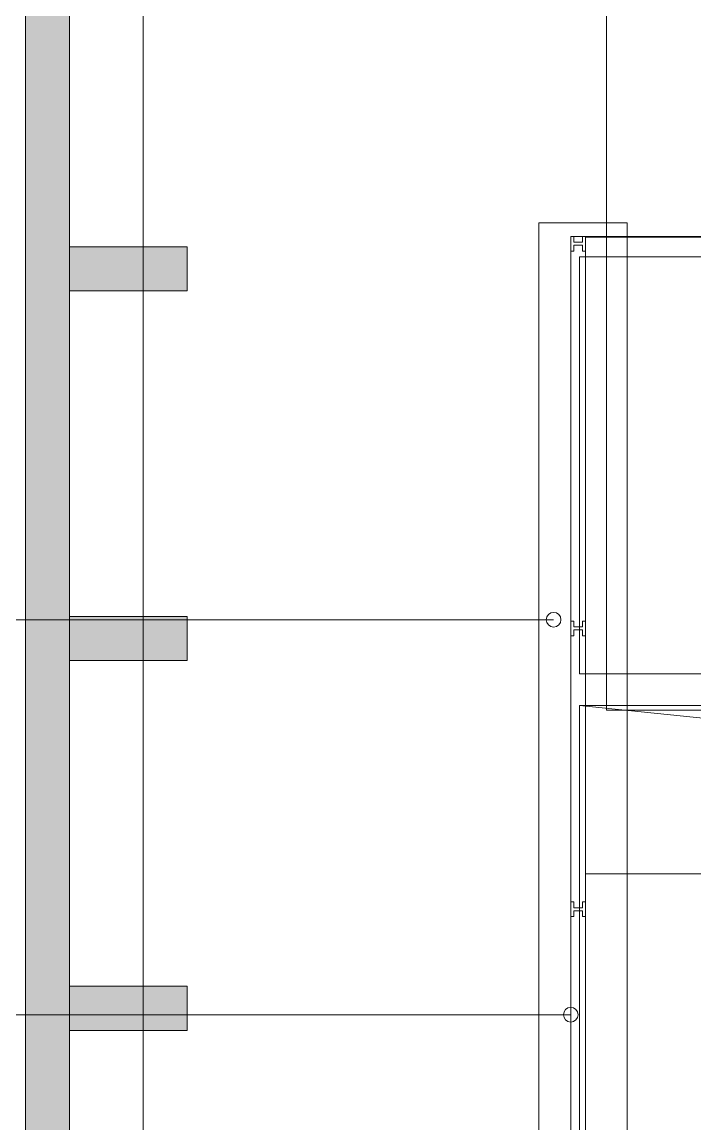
# Model space of a CAD drawing. Header units: metres. Extents: x 31.9 to 125.9, y -29 to 44.
# Drawn here: x 66.341 to 68.63, y 1.58 to 5.332 of the extents above; entities that cross this region are included whole.
import ezdxf

# ---------------------------------------------------------------- set-up
doc = ezdxf.new("R2010")
doc.units = ezdxf.units.M
for name, color, linetype, lineweight in [('A-FLOR', 7, 'Continuous', 9), ('ARQ', 8, 'Continuous', 0), ('G-ANNO-TEXT', 7, 'Continuous', 9), ('M-EQPM', 7, 'Continuous', 18), ('M-EQPM-IDEN', 7, 'Continuous', 9)]:
    doc.layers.add(name, color=color, linetype=linetype, lineweight=lineweight)

# ---------------------------------------------------------------- blocks, each defined once
blk = doc.blocks.new('PISO 9')
at = {"layer": 'ARQ', "ltscale": 0.01}
h = blk.add_hatch(color=256, dxfattribs=at)
h.dxf.hatch_style = 1
h.paths.add_polyline_path([(344.9877, -2844.4806), (344.9877, -2844.3306), (350.2096, -2844.3308), (350.2096, -2844.4808)])
h.paths.add_polyline_path([(344.9873, -2828.876), (344.9877, -2844.3306), (345.1377, -2844.3306), (345.1373, -2828.876)])
h.paths.add_polyline_path([(345.1373, -2828.876), (350.0592, -2828.876), (350.0592, -2829.026), (345.1373, -2829.026)])
h.paths.add_polyline_path([(350.0592, -2829.326), (350.2092, -2829.326), (350.2092, -2828.876), (350.0592, -2828.876)])
at = {"layer": 'ARQ', "ltscale": 0.3}
h = blk.add_hatch(color=256, dxfattribs=at)
h.dxf.hatch_style = 1
h.paths.add_polyline_path([(345.5379, -2830.2001), (345.1375, -2830.2001), (345.1375, -2830.0501), (345.5379, -2830.0501)])
h.paths.add_polyline_path([(345.5379, -2831.4642), (345.1375, -2831.4642), (345.1375, -2831.3142), (345.5379, -2831.3142)])
h.paths.add_polyline_path([(345.5379, -2832.5783), (345.1375, -2832.5783), (345.1375, -2832.7283), (345.5379, -2832.7283)])
h.paths.add_polyline_path([(345.5379, -2833.9874), (345.1375, -2833.9874), (345.1375, -2833.8374), (345.5379, -2833.8374)])
h.paths.add_polyline_path([(345.5379, -2835.2465), (345.1375, -2835.2465), (345.1375, -2835.0965), (345.5379, -2835.0965)])
h.paths.add_polyline_path([(345.5379, -2836.5056), (345.1375, -2836.5056), (345.1375, -2836.3556), (345.5379, -2836.3556)])
h.paths.add_polyline_path([(345.5379, -2837.6147), (345.1375, -2837.6147), (345.1375, -2837.7647), (345.5379, -2837.7647)])
h.paths.add_polyline_path([(345.5379, -2838.8738), (345.1375, -2838.8738), (345.1375, -2839.0238), (345.5379, -2839.0238)])
h.paths.add_polyline_path([(345.5379, -2840.2829), (345.1375, -2840.2829), (345.1375, -2840.1328), (345.5379, -2840.1328)])
h.paths.add_polyline_path([(345.5379, -2841.3919), (345.1375, -2841.3919), (345.1375, -2841.5419), (345.5379, -2841.5419)])
h.paths.add_polyline_path([(345.5379, -2842.651), (345.1375, -2842.651), (345.1375, -2842.801), (345.5379, -2842.801)])
at = {"layer": 'ARQ', "ltscale": 0.1}
blk.add_lwpolyline([(342.3888, -2851.0049), (345.3874, -2851.005), (350.0592, -2851.005), (350.0596, -2844.4808), (345.3877, -2844.4806), (345.3874, -2835.1461), (345.3874, -2835.1461), (345.3874, -2823.9797), (330.7643, -2823.9797), (330.7643, -2849.791), (334.1366, -2849.791), (334.1366, -2853.8514), (342.3887, -2853.8514)], close=True, dxfattribs=at)
at = {"layer": 'ARQ'}
for points in [[(344.9873, -2828.876), (344.9877, -2844.3306), (345.1377, -2844.3306), (345.1373, -2828.876)], [(346.9634, -2834.8213), (351.3866, -2834.8213), (351.3866, -2839.1932), (346.9634, -2839.1932)], [(345.5379, -2837.6147), (345.1375, -2837.6147), (345.1375, -2837.7647), (345.5379, -2837.7647)], [(345.5379, -2838.8738), (345.1375, -2838.8738), (345.1375, -2839.0238), (345.5379, -2839.0238)], [(345.5379, -2840.2829), (345.1375, -2840.2829), (345.1375, -2840.1328), (345.5379, -2840.1328)]]:
    blk.add_lwpolyline(points, close=True, dxfattribs=at)
blk = doc.blocks.new('C_S_L_Torre - Baltimore CPSC-0817-08L - C_S_L_Torre - Baltimore CPSC-0817-08L-2352271-NIVEL 09')
at = {"layer": 'M-EQPM', "color": 1, "true_color": 0xff0000}
for p, q in [((3.46, 0.83), (-1.84, 0.83)), ((-1.84, 0.83), (3.46, 0.83)), ((1.194, 0.83), (1.144, 0.83)), ((1.144, 0.83), (1.144, 0.82)), ((1.144, 0.82), (1.144, 0.83)), ((1.144, 0.83), (1.194, 0.83)), ((1.194, 0.82), (1.194, 0.83)), ((1.194, 0.83), (1.194, 0.82)), ((2.1, 0.83), (2.1, 0.82)), ((2.15, 0.83), (2.1, 0.83)), ((2.1, 0.83), (2.15, 0.83)), ((2.1, 0.82), (2.1, 0.83)), ((2.15, 0.82), (2.15, 0.83)), ((2.15, 0.83), (2.15, 0.82)), ((3.41, 0.83), (3.41, 0.82)), ((3.46, 0.83), (3.41, 0.83)), ((3.41, 0.83), (3.46, 0.83)), ((3.41, 0.82), (3.41, 0.83)), ((3.46, 0.82), (3.46, 0.83)), ((3.46, 0.83), (3.46, 0.82)), ((3.46, -1.87), (3.46, 0.83)), ((3.46, 0.83), (3.46, -1.87)), ((-0.337, 0.8), (1.863, 0.8)), ((1.144, 0.82), (1.164, 0.82)), ((1.164, 0.82), (1.144, 0.82)), ((1.164, 0.79), (1.144, 0.79)), ((1.144, 0.79), (1.144, 0.78)), ((1.144, 0.78), (1.144, 0.79)), ((1.144, 0.79), (1.164, 0.79)), ((1.164, 0.82), (1.164, 0.79)), ((1.164, 0.79), (1.164, 0.82)), ((1.174, 0.79), (1.174, 0.82)), ((1.174, 0.82), (1.194, 0.82)), ((1.194, 0.82), (1.174, 0.82)), ((1.174, 0.82), (1.174, 0.79)), ((1.194, 0.79), (1.174, 0.79)), ((1.174, 0.79), (1.194, 0.79)), ((1.194, 0.78), (1.194, 0.79)), ((1.194, 0.79), (1.194, 0.78)), ((1.7242, -0.5275), (1.863, 0.8)), ((1.863, 0.8), (1.863, -1.855)), ((3.3904, 0.7998), (1.9704, 0.7998)), ((1.9704, 0.7998), (1.9704, -0.0202)), ((1.9704, -0.0202), (1.9704, 0.7998)), ((1.9704, 0.7998), (3.3904, 0.7998)), ((2.1, 0.82), (2.12, 0.82)), ((2.12, 0.82), (2.1, 0.82)), ((2.12, 0.79), (2.1, 0.79)), ((2.1, 0.79), (2.1, 0.78)), ((2.1, 0.78), (2.1, 0.79)), ((2.1, 0.79), (2.12, 0.79)), ((2.12, 0.82), (2.12, 0.79)), ((2.12, 0.79), (2.12, 0.82)), ((2.13, 0.79), (2.13, 0.82)), ((2.13, 0.82), (2.15, 0.82)), ((2.15, 0.82), (2.13, 0.82)), ((2.13, 0.82), (2.13, 0.79)), ((2.15, 0.79), (2.13, 0.79)), ((2.13, 0.79), (2.15, 0.79)), ((2.15, 0.78), (2.15, 0.79)), ((2.15, 0.79), (2.15, 0.78)), ((3.3904, -0.0202), (3.3904, 0.7998)), ((3.3904, 0.7998), (3.3904, -0.0202)), ((3.41, 0.82), (3.43, 0.82)), ((3.43, 0.82), (3.41, 0.82)), ((3.43, 0.79), (3.41, 0.79)), ((3.41, 0.79), (3.41, 0.78)), ((3.41, 0.78), (3.41, 0.79)), ((3.41, 0.79), (3.43, 0.79)), ((3.43, 0.82), (3.43, 0.79)), ((3.43, 0.79), (3.43, 0.82)), ((3.44, 0.79), (3.44, 0.82)), ((3.44, 0.82), (3.46, 0.82)), ((3.46, 0.82), (3.44, 0.82)), ((3.44, 0.82), (3.44, 0.79)), ((3.46, 0.79), (3.44, 0.79)), ((3.44, 0.79), (3.46, 0.79)), ((3.46, 0.78), (3.46, 0.79)), ((3.46, 0.79), (3.46, 0.78)), ((-1.84, 0.78), (3.46, 0.78)), ((3.46, 0.78), (-1.84, 0.78)), ((-1.84, 0.78), (3.46, 0.78)), ((1.29, 0.78), (0.33, 0.78)), ((1.144, 0.78), (1.194, 0.78)), ((1.194, 0.78), (1.144, 0.78)), ((3.39, 0.78), (1.29, 0.78)), ((1.29, 0.78), (1.29, -1.82)), ((1.29, 0.78), (1.29, -1.82)), ((2.1, 0.78), (2.15, 0.78)), ((2.15, 0.78), (2.1, 0.78)), ((3.46, 0.78), (3.39, 0.78)), ((3.39, 0.78), (3.39, -1.82)), ((3.41, 0.78), (3.46, 0.78)), ((3.46, 0.78), (3.41, 0.78)), ((3.457, 0.78), (3.457, -1.8)), ((3.457, -1.8), (3.457, 0.78)), ((3.457, 0.78), (3.457, -1.8)), ((3.457, -1.8), (3.457, 0.78)), ((3.457, 0.78), (3.457, -1.8)), ((3.457, -1.8), (3.457, 0.78)), ((3.457, 0.78), (3.457, -1.8)), ((3.457, -1.8), (3.457, 0.78)), ((3.457, 0.78), (3.457, -1.7885)), ((3.457, -1.8), (3.457, 0.78)), ((3.457, 0.78), (3.457, -1.6478)), ((3.457, -1.6872), (3.457, 0.78)), ((3.457, 0.78), (3.457, -1.5108)), ((3.457, -1.5473), (3.457, 0.78)), ((3.457, 0.78), (3.457, -1.3737)), ((3.457, -1.4102), (3.457, 0.78)), ((3.457, 0.78), (3.457, -1.2367)), ((3.457, -1.2731), (3.457, 0.78)), ((3.457, 0.78), (3.457, -1.096)), ((3.457, -1.1353), (3.457, 0.78)), ((3.457, 0.78), (3.457, -0.959)), ((3.457, -0.9954), (3.457, 0.78)), ((3.457, 0.78), (3.457, -0.8219)), ((3.457, -0.8584), (3.457, 0.78)), ((3.457, 0.78), (3.457, -0.6849)), ((3.457, -0.7213), (3.457, 0.78)), ((3.457, 0.78), (3.457, -0.5442)), ((3.457, -0.5835), (3.457, 0.78)), ((3.457, 0.78), (3.457, -0.4071)), ((3.457, -0.4436), (3.457, 0.78)), ((3.457, 0.78), (3.457, -0.2701)), ((3.457, -0.3065), (3.457, 0.78)), ((3.457, 0.78), (3.457, -0.133)), ((3.457, -0.1695), (3.457, 0.78)), ((3.457, 0.78), (3.457, 0.0076)), ((3.457, -0.0317), (3.457, 0.78)), ((3.457, 0.78), (3.457, 0.1447)), ((3.457, 0.1082), (3.457, 0.78)), ((3.457, 0.78), (3.457, 0.2817)), ((3.457, 0.2453), (3.457, 0.78)), ((3.457, 0.78), (3.457, 0.4188)), ((3.457, 0.3823), (3.457, 0.78)), ((3.457, 0.78), (3.457, 0.5595)), ((3.457, 0.5201), (3.457, 0.78)), ((3.457, 0.78), (3.457, 0.6965)), ((3.457, 0.6601), (3.457, 0.78)), ((3.457, 0.78), (3.46, 0.78)), ((3.46, 0.78), (3.457, 0.78)), ((3.457, 0.78), (3.46, 0.78)), ((3.46, 0.78), (3.457, 0.78)), ((3.457, 0.78), (3.46, 0.78)), ((3.46, 0.78), (3.457, 0.78)), ((3.457, 0.78), (3.46, 0.78)), ((3.46, 0.78), (3.457, 0.78)), ((3.457, 0.78), (3.46, 0.78)), ((3.46, 0.78), (3.457, 0.78)), ((3.457, 0.78), (3.46, 0.78)), ((3.46, 0.78), (3.457, 0.78)), ((3.457, 0.78), (3.46, 0.78)), ((3.46, 0.78), (3.457, 0.78)), ((3.457, 0.78), (3.46, 0.78)), ((3.46, 0.78), (3.457, 0.78)), ((3.457, 0.78), (3.46, 0.78)), ((3.46, 0.78), (3.457, 0.78)), ((3.457, 0.78), (3.46, 0.78)), ((3.46, 0.78), (3.457, 0.78)), ((3.457, 0.78), (3.46, 0.78)), ((3.46, 0.78), (3.457, 0.78)), ((3.457, 0.78), (3.46, 0.78)), ((3.46, 0.78), (3.457, 0.78)), ((3.457, 0.78), (3.46, 0.78)), ((3.46, 0.78), (3.457, 0.78)), ((3.457, 0.78), (3.46, 0.78)), ((3.46, 0.78), (3.457, 0.78)), ((3.457, 0.78), (3.46, 0.78)), ((3.46, 0.78), (3.457, 0.78)), ((3.457, 0.78), (3.46, 0.78)), ((3.46, 0.78), (3.457, 0.78)), ((3.457, 0.78), (3.46, 0.78)), ((3.46, 0.78), (3.457, 0.78)), ((3.457, 0.78), (3.46, 0.78)), ((3.46, 0.78), (3.457, 0.78)), ((3.457, 0.78), (3.46, 0.78)), ((3.46, 0.78), (3.457, 0.78)), ((3.457, 0.78), (3.46, 0.78)), ((3.46, 0.78), (3.457, 0.78)), ((3.457, 0.78), (3.46, 0.78)), ((3.46, 0.78), (3.457, 0.78)), ((3.457, 0.78), (3.46, 0.78)), ((3.46, 0.78), (3.457, 0.78)), ((3.457, 0.78), (3.46, 0.78)), ((3.46, 0.78), (3.457, 0.78)), ((3.457, 0.7532), (3.457, 0.78)), ((3.457, 0.78), (3.457, 0.7178)), ((3.457, 0.6118), (3.457, 0.78)), ((3.457, 0.78), (3.457, 0.5764)), ((3.457, 0.4774), (3.457, 0.78)), ((3.457, 0.78), (3.457, 0.4421)), ((3.457, 0.336), (3.457, 0.78)), ((3.457, 0.78), (3.457, 0.2936)), ((3.457, 0.1875), (3.457, 0.78)), ((3.457, 0.78), (3.457, 0.1522)), ((3.457, 0.0532), (3.457, 0.78)), ((3.457, 0.78), (3.457, 0.0107)), ((3.457, -0.0812), (3.457, 0.78)), ((3.457, 0.78), (3.457, -0.1165)), ((3.457, -0.2297), (3.457, 0.78)), ((3.457, 0.78), (3.457, -0.2721)), ((3.457, -0.3692), (3.457, 0.78)), ((3.457, 0.78), (3.457, -0.4094)), ((3.457, -0.5108), (3.457, 0.78)), ((3.457, 0.78), (3.457, -0.5501)), ((3.457, -0.6507), (3.457, 0.78)), ((3.457, 0.78), (3.457, -0.6872)), ((3.457, -0.7878), (3.457, 0.78)), ((3.457, 0.78), (3.457, -0.8242)), ((3.457, -0.9248), (3.457, 0.78)), ((3.457, 0.78), (3.457, -0.9613)), ((3.457, -1.0643), (3.457, 0.78)), ((3.457, 0.78), (3.457, -1.1046)), ((3.457, -1.2059), (3.457, 0.78)), ((3.457, 0.78), (3.457, -1.2452)), ((3.457, -1.3458), (3.457, 0.78)), ((3.457, 0.78), (3.457, -1.3823)), ((3.457, -1.4829), (3.457, 0.78)), ((3.457, 0.78), (3.457, -1.5193)), ((3.457, -1.6199), (3.457, 0.78)), ((3.457, 0.78), (3.457, -1.6564)), ((3.457, -1.7594), (3.457, 0.78)), ((3.457, 0.78), (3.457, -1.7997)), ((3.457, -1.8), (3.457, 0.78)), ((3.457, 0.78), (3.457, -1.8)), ((3.457, -1.8), (3.457, 0.78)), ((3.457, 0.78), (3.457, -1.8)), ((3.457, -1.8), (3.457, 0.78)), ((3.457, 0.78), (3.457, -1.8)), ((3.457, -1.8), (3.457, 0.78)), ((3.457, 0.78), (3.457, -1.8)), ((3.457, -1.8), (3.457, 0.78)), ((3.457, 0.78), (3.457, 0.7685)), ((3.457, 0.78), (3.46, 0.78)), ((3.457, 0.78), (3.46, 0.78)), ((3.457, 0.78), (3.46, 0.78)), ((3.457, 0.78), (3.46, 0.78)), ((3.457, 0.78), (3.46, 0.78)), ((3.457, 0.78), (3.46, 0.78)), ((3.457, 0.78), (3.46, 0.78)), ((3.457, 0.78), (3.46, 0.78)), ((3.457, 0.78), (3.46, 0.78)), ((3.457, 0.78), (3.46, 0.78)), ((3.457, 0.78), (3.46, 0.78)), ((3.457, 0.78), (3.46, 0.78)), ((3.457, 0.78), (3.46, 0.78)), ((3.457, 0.78), (3.46, 0.78)), ((3.457, 0.78), (3.46, 0.78)), ((3.457, 0.78), (3.46, 0.78)), ((3.457, 0.78), (3.46, 0.78)), ((3.457, 0.78), (3.46, 0.78)), ((3.46, 0.78), (3.457, 0.78)), ((3.46, 0.78), (3.457, 0.78)), ((3.46, 0.78), (3.457, 0.78)), ((3.46, 0.78), (3.457, 0.78)), ((3.46, 0.78), (3.457, 0.78)), ((3.46, 0.78), (3.457, 0.78)), ((3.46, 0.78), (3.457, 0.78)), ((3.46, 0.78), (3.457, 0.78)), ((3.457, 0.78), (3.46, 0.78)), ((3.457, 0.78), (3.46, 0.78)), ((3.457, 0.78), (3.46, 0.78)), ((3.457, 0.78), (3.46, 0.78)), ((3.457, 0.78), (3.46, 0.78)), ((3.457, 0.78), (3.46, 0.78)), ((3.457, 0.78), (3.46, 0.78)), ((3.457, 0.78), (3.46, 0.78)), ((3.457, 0.78), (3.46, 0.78)), ((3.457, 0.78), (3.46, 0.78)), ((3.457, 0.78), (3.46, 0.78)), ((3.457, 0.78), (3.46, 0.78)), ((3.457, 0.78), (3.46, 0.78)), ((3.457, 0.78), (3.46, 0.78)), ((3.457, 0.78), (3.46, 0.78)), ((3.457, 0.78), (3.46, 0.78)), ((3.457, 0.78), (3.46, 0.78)), ((3.457, 0.78), (3.46, 0.78)), ((3.457, 0.78), (3.46, 0.78)), ((3.457, 0.78), (3.46, 0.78)), ((3.457, 0.78), (3.46, 0.78)), ((3.457, 0.78), (3.46, 0.78)), ((3.457, 0.7394), (3.457, 0.7797)), ((3.457, 0.7797), (3.457, -1.8)), ((3.46, 0.7797), (3.457, 0.7797)), ((3.457, 0.7685), (3.457, -1.8)), ((3.457, 0.7685), (3.46, 0.7685)), ((3.457, 0.7178), (3.457, 0.7532)), ((3.46, 0.7532), (3.457, 0.7532)), ((3.46, 0.78), (3.46, -1.8)), ((3.46, -1.8), (3.46, 0.78)), ((3.46, 0.78), (3.46, -1.8)), ((3.46, -1.8), (3.46, 0.78)), ((3.46, 0.78), (3.46, -1.8)), ((3.46, -1.8), (3.46, 0.78)), ((3.46, 0.78), (3.46, -1.8)), ((3.46, -1.8), (3.46, 0.78)), ((3.46, 0.78), (3.46, -1.8)), ((3.46, -1.7885), (3.46, 0.78)), ((3.46, 0.78), (3.46, -1.6872)), ((3.46, -1.6478), (3.46, 0.78)), ((3.46, 0.78), (3.46, -1.5473)), ((3.46, -1.5108), (3.46, 0.78)), ((3.46, 0.78), (3.46, -1.4102)), ((3.46, -1.3737), (3.46, 0.78)), ((3.46, 0.78), (3.46, -1.2731)), ((3.46, -1.2367), (3.46, 0.78)), ((3.46, 0.78), (3.46, -1.1353)), ((3.46, -1.096), (3.46, 0.78)), ((3.46, 0.78), (3.46, -0.9954)), ((3.46, -0.959), (3.46, 0.78)), ((3.46, 0.78), (3.46, -0.8584)), ((3.46, -0.8219), (3.46, 0.78)), ((3.46, 0.78), (3.46, -0.7213)), ((3.46, -0.6849), (3.46, 0.78)), ((3.46, 0.78), (3.46, -0.5835)), ((3.46, -0.5442), (3.46, 0.78)), ((3.46, 0.78), (3.46, -0.4436)), ((3.46, -0.4071), (3.46, 0.78)), ((3.46, 0.78), (3.46, -0.3065)), ((3.46, -0.2701), (3.46, 0.78)), ((3.46, 0.78), (3.46, -0.1695)), ((3.46, -0.133), (3.46, 0.78)), ((3.46, 0.78), (3.46, -0.0317)), ((3.46, 0.0076), (3.46, 0.78)), ((3.46, 0.78), (3.46, 0.1082)), ((3.46, 0.1447), (3.46, 0.78)), ((3.46, 0.78), (3.46, 0.2453)), ((3.46, 0.2817), (3.46, 0.78)), ((3.46, 0.78), (3.46, 0.3823)), ((3.46, 0.4188), (3.46, 0.78)), ((3.46, 0.78), (3.46, 0.5201)), ((3.46, 0.5595), (3.46, 0.78)), ((3.46, 0.78), (3.46, 0.6601)), ((3.46, 0.6965), (3.46, 0.78)), ((3.46, 0.7178), (3.46, 0.78)), ((3.46, 0.78), (3.46, 0.7532)), ((3.46, 0.5764), (3.46, 0.78)), ((3.46, 0.78), (3.46, 0.6118)), ((3.46, 0.4421), (3.46, 0.78)), ((3.46, 0.78), (3.46, 0.4774)), ((3.46, 0.2936), (3.46, 0.78)), ((3.46, 0.78), (3.46, 0.336)), ((3.46, 0.1522), (3.46, 0.78)), ((3.46, 0.78), (3.46, 0.1875)), ((3.46, 0.0107), (3.46, 0.78)), ((3.46, 0.78), (3.46, 0.0532)), ((3.46, -0.1165), (3.46, 0.78)), ((3.46, 0.78), (3.46, -0.0812)), ((3.46, -0.2721), (3.46, 0.78)), ((3.46, 0.78), (3.46, -0.2297)), ((3.46, -0.4094), (3.46, 0.78)), ((3.46, 0.78), (3.46, -0.3692)), ((3.46, -0.5501), (3.46, 0.78)), ((3.46, 0.78), (3.46, -0.5108)), ((3.46, -0.6872), (3.46, 0.78)), ((3.46, 0.78), (3.46, -0.6507)), ((3.46, -0.8242), (3.46, 0.78)), ((3.46, 0.78), (3.46, -0.7878)), ((3.46, -0.9613), (3.46, 0.78)), ((3.46, 0.78), (3.46, -0.9248)), ((3.46, -1.1046), (3.46, 0.78)), ((3.46, 0.78), (3.46, -1.0643)), ((3.46, -1.2452), (3.46, 0.78)), ((3.46, 0.78), (3.46, -1.2059)), ((3.46, -1.3823), (3.46, 0.78)), ((3.46, 0.78), (3.46, -1.3458)), ((3.46, -1.5193), (3.46, 0.78)), ((3.46, 0.78), (3.46, -1.4829)), ((3.46, -1.6564), (3.46, 0.78)), ((3.46, 0.78), (3.46, -1.6199)), ((3.46, -1.7997), (3.46, 0.78)), ((3.46, 0.78), (3.46, -1.7594)), ((3.46, -1.8), (3.46, 0.78)), ((3.46, 0.78), (3.46, -1.8)), ((3.46, -1.8), (3.46, 0.78)), ((3.46, 0.78), (3.46, -1.8)), ((3.46, -1.8), (3.46, 0.78)), ((3.46, 0.78), (3.46, -1.8)), ((3.46, -1.8), (3.46, 0.78)), ((3.46, 0.78), (3.46, -1.8)), ((3.46, 0.7685), (3.46, 0.78)), ((3.46, 0.78), (3.46, -1.8)), ((3.46, -1.82), (3.46, 0.78)), ((3.46, 0.78), (3.46, -1.8)), ((3.46, -1.8), (3.46, 0.78)), ((3.46, -1.8), (3.46, 0.7797)), ((3.46, 0.7797), (3.46, 0.7394)), ((3.46, -1.8), (3.46, 0.7685)), ((3.46, 0.7532), (3.46, 0.7178)), ((3.457, -1.8), (3.457, 0.7394)), ((3.457, 0.7394), (3.46, 0.7394)), ((3.457, 0.7178), (3.46, 0.7178)), ((3.46, 0.7394), (3.46, -1.8)), ((3.457, 0.6965), (3.457, 0.6601)), ((3.46, 0.6965), (3.457, 0.6965)), ((3.46, 0.6601), (3.46, 0.6965)), ((3.457, -1.8), (3.457, 0.6672)), ((3.457, 0.6672), (3.457, 0.6278)), ((3.457, 0.6672), (3.46, 0.6672)), ((3.46, 0.6601), (3.457, 0.6601)), ((3.46, 0.6278), (3.46, 0.6672)), ((3.46, 0.6672), (3.46, -1.8)), ((3.457, 0.5999), (3.457, 0.6364)), ((3.457, 0.6364), (3.457, -1.8)), ((3.46, 0.6364), (3.457, 0.6364)), ((3.457, 0.6278), (3.457, -1.8)), ((3.457, 0.6278), (3.46, 0.6278)), ((3.457, 0.5764), (3.457, 0.6118)), ((3.46, 0.6118), (3.457, 0.6118)), ((3.46, -1.8), (3.46, 0.6364)), ((3.46, 0.6364), (3.46, 0.5999)), ((3.46, -1.8), (3.46, 0.6278)), ((3.46, 0.6118), (3.46, 0.5764)), ((3.457, -1.8), (3.457, 0.5999)), ((3.457, 0.5999), (3.46, 0.5999)), ((3.457, 0.5764), (3.46, 0.5764)), ((3.46, 0.5999), (3.46, -1.8)), ((3.457, 0.5595), (3.457, 0.5201)), ((3.46, 0.5595), (3.457, 0.5595)), ((3.457, -1.8), (3.457, 0.5273)), ((3.457, 0.5273), (3.457, 0.4908)), ((3.457, 0.5273), (3.46, 0.5273)), ((3.46, 0.5201), (3.46, 0.5595)), ((3.46, 0.4908), (3.46, 0.5273)), ((3.46, 0.5273), (3.46, -1.8)), ((3.46, 0.5201), (3.457, 0.5201)), ((3.457, 0.4629), (3.457, 0.4993)), ((3.457, 0.4993), (3.457, -1.8)), ((3.46, 0.4993), (3.457, 0.4993)), ((3.457, 0.4908), (3.457, -1.8)), ((3.457, 0.4908), (3.46, 0.4908)), ((3.46, -1.8), (3.46, 0.4993)), ((3.46, 0.4993), (3.46, 0.4629)), ((3.46, -1.8), (3.46, 0.4908)), ((3.457, 0.4421), (3.457, 0.4774)), ((3.46, 0.4774), (3.457, 0.4774)), ((3.457, -1.8), (3.457, 0.4629)), ((3.457, 0.4629), (3.46, 0.4629)), ((3.46, 0.4774), (3.46, 0.4421)), ((3.46, 0.4629), (3.46, -1.8)), ((3.457, 0.4421), (3.46, 0.4421)), ((3.457, 0.4188), (3.457, 0.3823)), ((3.46, 0.4188), (3.457, 0.4188)), ((3.46, 0.3823), (3.46, 0.4188))]:
    blk.add_line(p, q, dxfattribs=at)

msp = doc.modelspace()

# ---------------------------------------------------------------- linework, layer by layer
at = {"layer": 'A-FLOR', "color": 253, "true_color": 0xaaaaaa}
for p, q in [((68.099, 4.6485), (68.399, 4.6485)), ((68.099, -0.7515), (68.099, 4.6485)), ((68.399, 4.6485), (68.399, -0.7515))]:
    msp.add_line(p, q, dxfattribs=at)
at = {"layer": 'G-ANNO-TEXT'}
msp.add_line((68.149, 3.2971), (65.6409, 3.2971), dxfattribs=at)
msp.add_circle((68.149, 3.2971), 0.025, dxfattribs=at)
at = {"layer": 'M-EQPM-IDEN'}
msp.add_line((68.2074, 1.9524), (66.2909, 1.9524), dxfattribs=at)
msp.add_circle((68.2074, 1.9524), 0.025, dxfattribs=at)

# ---------------------------------------------------------------- block references
at = {"layer": 'ARQ', "linetype": 'Continuous'}
msp.add_blockref('PISO 9', (-278.6348, 2842.1819), dxfattribs=at)
at = {"layer": 'M-EQPM', "color": 1, "true_color": 0xff0000, "rotation": 89.99999999999953}
msp.add_blockref('C_S_L_Torre - Baltimore CPSC-0817-08L - C_S_L_Torre - Baltimore CPSC-0817-08L-2352271-NIVEL 09', (69.0374, 1.1424), dxfattribs=at)

doc.saveas('drawing.dxf')
